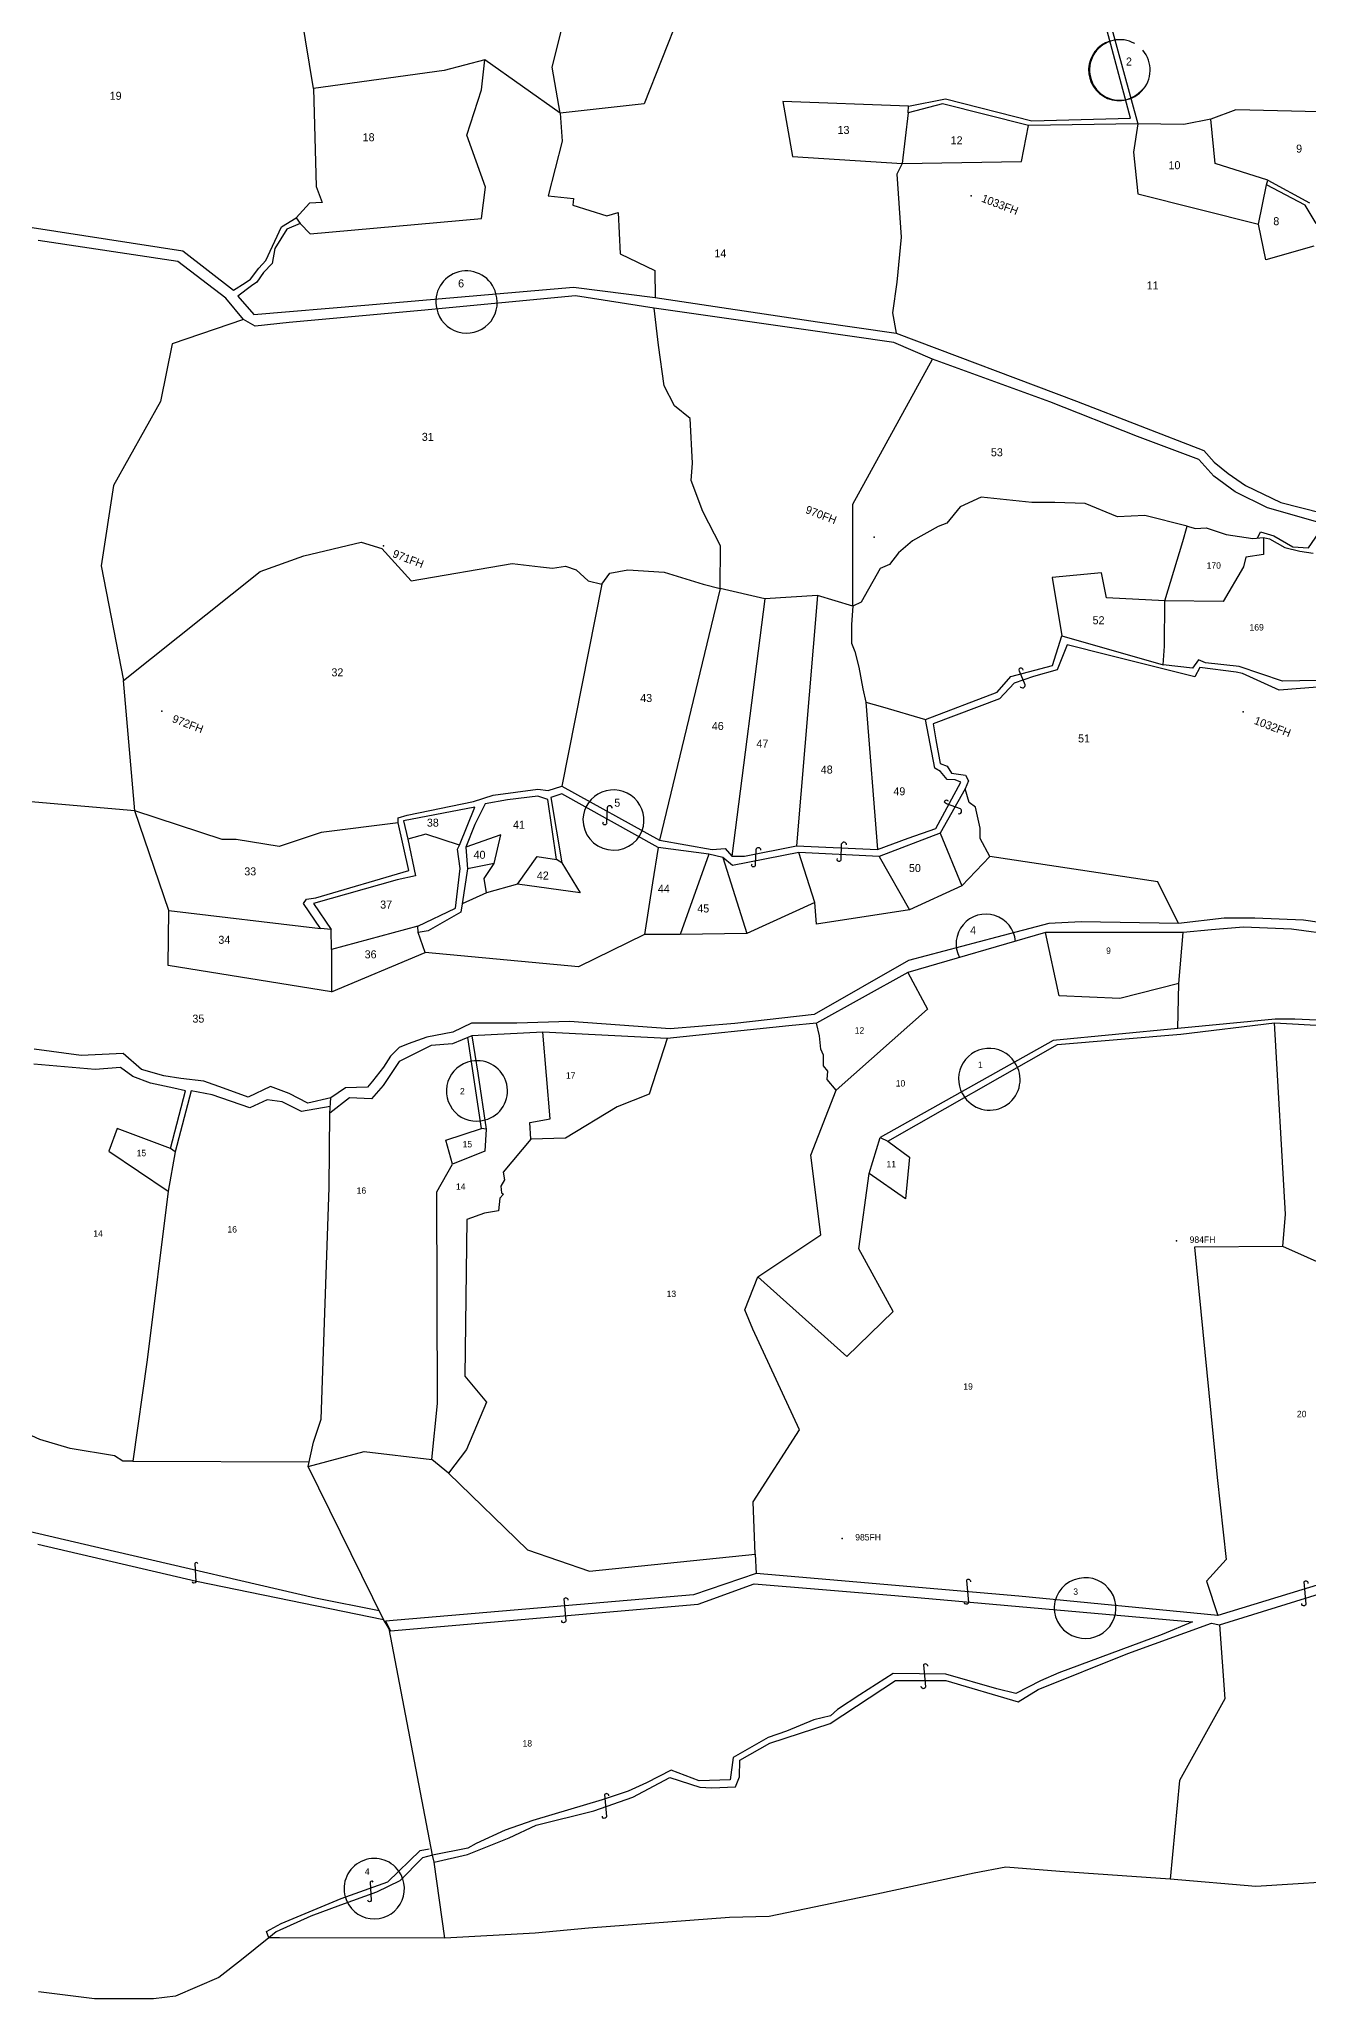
# Model space of a CAD drawing. Extents: x 149058 to 155632, y 177514 to 180719.
# Drawn here: x 152042 to 152835, y 177791 to 179015 of the extents above; entities that cross this region are included whole.
import ezdxf

# ---------------------------------------------------------------- set-up
doc = ezdxf.new("R2010")
doc.units = 0
doc.header["$MEASUREMENT"] = 0
for name, color, linetype in [('BORDER-B', 3, 'CONTINUOUS'), ('LINK', 4, 'CONTINUOUS'), ('NO', 1, 'CONTINUOUS'), ('PARCEL', 6, 'CONTINUOUS'), ('ROAD', 2, 'CONTINUOUS'), ('TRIG-P', 2, 'CONTINUOUS'), ('TRIG-T', 1, 'CONTINUOUS')]:
    doc.layers.add(name, color=color, linetype=linetype)

msp = doc.modelspace()

# ---------------------------------------------------------------- linework, layer by layer
at = {"layer": 'BORDER-B'}
for points in [[(152840.29, 178614.78), (152818.64, 178614.21), (152791.48, 178623.33), (152770.4, 178625.79), (152766.03, 178627.5), (152762.42, 178622.38), (152744, 178624.47), (152744.95, 178636.05), (152745.14, 178664.52), (152756.35, 178701.54), (152759.05, 178711.15), (152764.18, 178709.63), (152770.82, 178710.01), (152783.36, 178705.84), (152800.07, 178703.37), (152806.72, 178703.94), (152810.52, 178703.18), (152820.01, 178697.68), (152829.51, 178695.4), (152837.86, 178694.26)], [(152840.29, 178614.78), (152818.64, 178614.21), (152791.48, 178623.33), (152770.4, 178625.79), (152766.03, 178627.5), (152762.42, 178622.38), (152744, 178624.47), (152744.95, 178636.05), (152745.14, 178664.52), (152756.35, 178701.54), (152759.05, 178711.15), (152764.18, 178709.63), (152770.82, 178710.01), (152783.36, 178705.84), (152800.07, 178703.37), (152806.72, 178703.94), (152810.52, 178703.18), (152820.01, 178697.68), (152829.51, 178695.4), (152837.86, 178694.26)], [(152851.88, 178455.48), (152824.15, 178459.36), (152794.19, 178460.47), (152774.22, 178458.8), (152756.47, 178457.14), (152670.48, 178457.14), (152584.5, 178432.19), (152527.36, 178400.58), (152510.16, 178398.92), (152434.21, 178391.01), (152356.55, 178394.89), (152312.17, 178392.67), (152299.96, 178387.68), (152286.65, 178386.57), (152266.68, 178376.59), (152256.69, 178361.62), (152249.48, 178353.3), (152235.61, 178353.86), (152223.41, 178344.43), (152223.96, 178353.86), (152209.54, 178350.53), (152197.89, 178356.63), (152186.24, 178361.06), (152172.37, 178354.41), (152156.84, 178359.95), (152144.64, 178364.39), (152130.21, 178366.05), (152119.67, 178367.72), (152105.8, 178371.6), (152094.15, 178381.58), (152068.08, 178380.47), (152038.68, 178384.35)], [(152851.88, 178455.48), (152824.15, 178459.36), (152794.19, 178460.47), (152774.22, 178458.8), (152756.47, 178457.14), (152670.48, 178457.14), (152584.5, 178432.19), (152527.36, 178400.58), (152510.16, 178398.92), (152434.21, 178391.01), (152356.55, 178394.89), (152312.17, 178392.67), (152299.96, 178387.68), (152286.65, 178386.57), (152266.68, 178376.59), (152256.69, 178361.62), (152249.48, 178353.3), (152235.61, 178353.86), (152223.41, 178344.43)], [(152223.41, 178344.43), (152223.96, 178353.86), (152209.54, 178350.53), (152197.89, 178356.63), (152186.24, 178361.06), (152172.37, 178354.41), (152156.84, 178359.95), (152144.64, 178364.39), (152130.21, 178366.05), (152119.67, 178367.72), (152105.8, 178371.6), (152094.15, 178381.58), (152068.08, 178380.47), (152038.68, 178384.35)], [(152295.25, 177828.96), (152288.57, 177876.29), (152287.6, 177880.67), (152260.38, 178022.08), (152256.97, 178027.91), (152209.82, 178123.64), (152213.22, 178138.7), (152218.06, 178153.15), (152222.92, 178297.96), (152223.41, 178344.43)], [(152295.25, 177828.96), (152288.57, 177876.29), (152287.6, 177880.67), (152260.38, 178022.08), (152256.97, 178027.91), (152209.82, 178123.64), (152213.22, 178138.7), (152218.06, 178153.15), (152222.92, 178297.96), (152223.41, 178344.43)], [(152867.92, 177865.45), (152801.94, 177861.12), (152748.34, 177865.73), (152679.47, 177870.63), (152645.78, 177873.21), (152625.9, 177869.47), (152565.09, 177856.5), (152497.95, 177842.39), (152473.17, 177841.81), (152384.99, 177835.19), (152351.73, 177832.13), (152295.25, 177828.96)], [(152295.25, 177828.96), (152191.88, 177829.2), (152185.18, 177829.2), (152168.09, 177815.47), (152154.02, 177804.42), (152126.89, 177792.7), (152113.15, 177791.02), (152076.3, 177791.02), (152041.41, 177795.41)], [(152295.25, 177828.97), (152295.28, 177828.96)], [(152295.25, 177828.97), (152295.28, 177828.96)], [(152295.28, 177828.96), (152295.25, 177828.96)]]:
    msp.add_lwpolyline(points, dxfattribs=at)
at = {"layer": 'LINK'}
for points in [[(152654.65, 178611.03, 0.8943951), (152657.78, 178612.07), (152654.33, 178620.59, -1.7650837), (152656.26, 178621.09)], [(152399.87, 178534.83, 0.8943951), (152396.59, 178535.16), (152396.27, 178525.98, -1.7650837), (152394.3, 178526.3)], [(152615.97, 178531.49, 0.8943951), (152617.32, 178534.5), (152608.71, 178537.71, -1.7650837), (152609.65, 178539.48)], [(152492.73, 178508.6, 0.8943951), (152489.45, 178508.93), (152489.12, 178499.75, -1.7650837), (152487.15, 178500.07)], [(152546.22, 178512, 0.8943951), (152542.94, 178512.33), (152542.61, 178503.15, -1.7650837), (152540.64, 178503.48)], [(152140.87, 178062.95, 0.7746461), (152139.05, 178062.9), (152139.57, 178051.46, -0.8939598), (152137.54, 178051.61)], [(152623.88, 178051.59, 0.6948512), (152621.13, 178052.44), (152622.4, 178038.69, -1.0083478), (152619.79, 178039.04)], [(152834.67, 178050.59, 0.6948512), (152831.92, 178051.44), (152833.19, 178037.69, -1.0083478), (152830.58, 178038.05)], [(152372.38, 178040, 0.6948512), (152369.63, 178040.85), (152370.9, 178027.1, -1.0083478), (152368.29, 178027.46)], [(152597, 177998.82, 0.6948512), (152594.25, 177999.67), (152595.52, 177985.93, -1.0083478), (152592.91, 177986.28)], [(152397.78, 177917.75, 0.6948512), (152395.03, 177918.6), (152396.3, 177904.86, -1.0083478), (152393.69, 177905.21)], [(152250.48, 177863.93, 0.7746461), (152248.66, 177863.88), (152249.18, 177852.43, -0.8939598), (152247.15, 177852.59)]]:
    msp.add_lwpolyline(points, format="xyb", dxfattribs=at)
at = {"layer": 'PARCEL'}
for points in [[(152367.23, 178969.14), (152320.15, 179002.46), (152294.73, 178995.79), (152213.07, 178984.55), (152200.57, 179060.76), (152202.6, 179092.96)], [(152435.77, 179068.01), (152441.81, 179030.78), (152419.73, 178974.97), (152367.23, 178969.14), (152368.48, 178951.65), (152359.73, 178917.5), (152375.56, 178915.83), (152375.15, 178911.67), (152396.4, 178905), (152403.48, 178907.09), (152404.73, 178881.26), (152426.39, 178870.85), (152426.65, 178853.98)], [(152367.23, 178969.14), (152362.23, 178997.88), (152373.9, 179044.52), (152432.28, 179067.48)], [(152204.77, 178900.21), (152210.99, 178893.76), (152318.07, 178903.34), (152320.57, 178922.91), (152308.9, 178955.4), (152318.07, 178983.72), (152320.15, 179002.46)], [(152213.07, 178984.55), (152214.74, 178923.33), (152218.49, 178913.33), (152210.57, 178912.92), (152202.35, 178903.7)], [(152584.98, 178973.58), (152506.36, 178976.33), (152512.53, 178942.07), (152581.07, 178937.62), (152655.45, 178938.99), (152659.97, 178961.52)], [(152584.72, 178969.39), (152581.07, 178937.62), (152577.65, 178931.11), (152580.39, 178891.71), (152577.65, 178863.62), (152574.91, 178844.44), (152577.14, 178831.64)], [(152928.35, 178967.96), (152789.48, 178971.28), (152773.77, 178965.32), (152756.99, 178962.08), (152728.14, 178962.57), (152725.57, 178944.75), (152728.28, 178918.77), (152803.56, 178899.82), (152808.57, 178924.3)], [(152809.37, 178927.25), (152776.48, 178937.71), (152773.77, 178965.32)], [(152838.08, 178885.95), (152808.14, 178877.52), (152803.56, 178899.82)], [(152169.53, 178840.22), (152124.82, 178825.06), (152117.5, 178788.98), (152088.26, 178736.46), (152080.5, 178686.23), (152094.45, 178614.65)], [(152550.04, 178661.05), (152528.15, 178667.87), (152495.14, 178665.72), (152467.15, 178672.17), (152467.51, 178698.71), (152456.39, 178720.23), (152449.21, 178739.6), (152449.93, 178750.36), (152448.5, 178778.33), (152438.81, 178786.22), (152432.35, 178798.77), (152428.76, 178824.24), (152426.1, 178847.23)], [(152759.05, 178711.15), (152732.66, 178717.72), (152715.44, 178717), (152695.35, 178725.25), (152676.33, 178725.97), (152661.98, 178725.97), (152630.41, 178729.2), (152617.13, 178723.1), (152608.88, 178713.06), (152603.5, 178710.9), (152587.35, 178701.94), (152578.74, 178694.41), (152573, 178687.23), (152567.26, 178684.72), (152555.42, 178663.56), (152550.04, 178661.05), (152550.04, 178724.89), (152599.85, 178815.41)], [(152806.72, 178703.94), (152806.83, 178693.41), (152795.78, 178691.69), (152794.2, 178685.77), (152781.43, 178663.93), (152745.14, 178664.52)], [(152122.71, 178470.98), (152101.62, 178533.24), (151976.32, 178544.14), (151915.05, 178551.24), (151864.1, 178589.97), (151851.18, 178641.61), (151834.68, 178666), (151776.91, 178696.49), (151763.15, 178684.95)], [(152266.02, 178525.85), (152217.87, 178519.61), (152191.68, 178511), (152164.77, 178515.3), (152156.16, 178515.3), (152101.62, 178533.24), (152094.45, 178614.65), (152179.84, 178682.79), (152207.11, 178692.47), (152242.99, 178701.08), (152255.9, 178697.14), (152274.2, 178677.05), (152337.35, 178687.81), (152354.93, 178685.66), (152362.47, 178684.94), (152370.72, 178686.02), (152377.18, 178683.87), (152384.71, 178677.05), (152393.32, 178674.9), (152398.35, 178681.71), (152409.47, 178683.87), (152432.22, 178682.42), (152456.62, 178674.89), (152467.15, 178672.17)], [(152745.14, 178664.52), (152708.54, 178666.29), (152705.59, 178681.91), (152674.62, 178678.96), (152680.76, 178642.58)], [(152393.32, 178674.9), (152368.33, 178548.63)], [(152467.15, 178672.17), (152429.41, 178515)], [(152528.15, 178667.87), (152515, 178511.46)], [(152495.14, 178665.72), (152474.57, 178504.97)], [(152550.04, 178661.05), (152549.32, 178649.58), (152549.32, 178638.1), (152551.47, 178632.72), (152553.98, 178623.04), (152556.49, 178609.41), (152558.29, 178601.16), (152568.69, 178598.29), (152595.47, 178590.37)], [(152558.29, 178601.16), (152565.46, 178509.1)], [(152753.53, 178462.77), (152740.61, 178488.97), (152635.84, 178504.75), (152629.74, 178515.87), (152629.74, 178522.32), (152626.87, 178535.59), (152622.92, 178538.46), (152620.32, 178546.97)], [(152304.3, 178511.73), (152283.28, 178518.68), (152272.13, 178515.56)], [(152325.97, 178500.39), (152330.28, 178518.32), (152308.43, 178510.55)], [(152428.54, 178510.25), (152425, 178488.2), (152419.98, 178455.92)], [(152604.68, 178519.25), (152618.26, 178486.46)], [(152321.31, 178482.1), (152319.87, 178491.07), (152325.97, 178500.39), (152309.32, 178496.98)], [(152368.34, 178500.82), (152379.79, 178482.1), (152340.68, 178487.48), (152352.88, 178504.7), (152365.09, 178502.88)], [(152460.12, 178506.12), (152442.22, 178455.92)], [(152468.97, 178504.06), (152483.84, 178456.64)], [(152635.84, 178504.75), (152618.26, 178486.46), (152585.61, 178471.39), (152527.48, 178462.43), (152526.4, 178476.06), (152516.48, 178507.3)], [(152566.61, 178504.79), (152585.61, 178471.39)], [(152340.68, 178487.48), (152321.31, 178482.1), (152306.07, 178475.15)], [(152224.43, 178420.06), (152122.35, 178436.55), (152122.71, 178470.98), (152217.62, 178459.78)], [(152526.4, 178476.06), (152483.84, 178456.64), (152442.22, 178455.92), (152419.98, 178455.92), (152378.72, 178435.84), (152282.92, 178444.8), (152278.63, 178457.16)], [(152278.33, 178461.29), (152224.43, 178446.6), (152224.12, 178459.19)], [(152224.43, 178446.6), (152224.43, 178420.06), (152282.92, 178444.8)], [(152753.93, 178425.31), (152716.91, 178415.91), (152678.98, 178417.73), (152670.48, 178457.14)], [(152753.15, 178397.16), (152753.93, 178425.31), (152756.47, 178457.14)], [(152584.5, 178432.19), (152596.74, 178409.23), (152539.64, 178358.8)], [(152490.78, 178242.02), (152530.23, 178268.41), (152523.86, 178318.15), (152539.64, 178358.8), (152534.17, 178365.47), (152534.48, 178370.63), (152531.75, 178373.97), (152531.75, 178380.64), (152530.23, 178384.28), (152529.32, 178392.77), (152527.36, 178400.58)], [(152921.29, 178232.62), (152866.98, 178239.62), (152818.83, 178261), (152820.48, 178281.16), (152813.67, 178400.69)], [(152434.21, 178391.01), (152422.85, 178356.25), (152402.8, 178348.23), (152370.71, 178328.76), (152348.93, 178328.19), (152348.36, 178338.5), (152360.96, 178340.79), (152356.55, 178394.89)], [(152100.32, 178126.84), (152093.95, 178126.84), (152088.84, 178130.24), (152061.21, 178134.91), (152042.08, 178140.43), (152022.2, 178149.57), (152029.75, 178258.57), (152031.88, 178314.66), (152035.51, 178366.8)], [(152123.86, 178322.24), (152090.42, 178334.84), (152085.26, 178320.67), (152122.43, 178295.53)], [(152348.93, 178328.19), (152331.74, 178307.56), (152332.49, 178302.73), (152330.3, 178298.66), (152330.61, 178294.6), (152331.86, 178293.66), (152329.67, 178291.16), (152328.74, 178283.34), (152319.98, 178281.78), (152309.03, 178278.02), (152307.77, 178180.14), (152321.23, 178163.88), (152308.71, 178134.17), (152297.45, 178119.48), (152287.13, 178127.92), (152290.57, 178162.94), (152290.25, 178295.22), (152299.95, 178312.42), (152295.89, 178327.43), (152318.08, 178334.67)], [(152321.12, 178334.31), (152320.29, 178320.55), (152299.95, 178312.42)], [(152489.1, 178068.86), (152487.89, 178101.62), (152516.72, 178146.52), (152487.58, 178209.31), (152482.58, 178221.39), (152490.78, 178242.02), (152546.31, 178192.27), (152575.44, 178220.48), (152553.9, 178259.61), (152560.27, 178306.63), (152567.28, 178329.2)], [(152571.99, 178326.84), (152585.46, 178316.94), (152583.03, 178290.85), (152560.27, 178306.63)], [(152126.7, 178320.21), (152122.43, 178295.53), (152109.25, 178190.15), (152100.32, 178126.84), (152210.48, 178126.55)], [(152818.83, 178261), (152763.69, 178260.59), (152777.68, 178116.64), (152783.41, 178065.49), (152771.07, 178051.92), (152778.23, 178030.49)], [(152209.82, 178123.64), (152244.82, 178132.87), (152287.13, 178127.92)], [(152297.45, 178119.48), (152346.78, 178071.59), (152385.62, 178058.25), (152489.1, 178068.86), (152489.67, 178056.66)], [(152779.32, 178024.69), (152782.58, 177978.45), (152754.18, 177927.45), (152748.34, 177865.73)]]:
    msp.add_lwpolyline(points, dxfattribs=at)
for centre, radius, start, end in [((152716.42, 178995.99), 18.97, 107.0967, 318.61097), ((152716.99, 178996.1), 18.95, 60.30859, 40.85968), ((152308.69, 178851.46), 19.11, 14.58076, 193.96851), ((152308.85, 178850.82), 19.12, 191.99651, 16.55275), ((152400.59, 178527.26), 19.07, 340.7266, 177.91377), ((152400.7, 178527.84), 19.17, 179.65517, 338.9852), ((152633.23, 178450.16), 18.59, 4.76719, 207.59817), ((152315.05, 178358.2), 18.85, 99.85134, 286.06364), ((152315.52, 178358.31), 18.83, 284.57666, 101.33832), ((152635.27, 178365.75), 19.1, 33.19586, 217.0863), ((152635.58, 178365.3), 19.08, 215.44263, 34.83953), ((152694.81, 178035.18), 18.81, 99.96349, 255.3513), ((152695.52, 178035.15), 18.98, 253.25138, 102.06341), ((152251.13, 177859.83), 18.88, 35.43416, 195.86965), ((152251.14, 177859.82), 18.88, 195.82619, 35.47762)]:
    msp.add_arc(centre, radius, start, end, dxfattribs=at)
at = {"layer": 'ROAD'}
for points in [[(152722.67, 179053.74), (152710.31, 179027.83), (152728.14, 178962.57), (152659.97, 178961.52), (152606.22, 178974.89), (152584.72, 178969.39), (152584.98, 178973.58), (152608.06, 178978.04), (152662.07, 178964.41), (152723.68, 178965.98), (152706.64, 179029.93), (152712.67, 179043.03), (152717.66, 179053.86)], [(152839.69, 178900.16), (152832.72, 178911.7), (152808.57, 178924.3), (152809.37, 178927.25), (152835.4, 178913.04)], [(152037.33, 178897.8), (152131.51, 178883.04), (152163.18, 178858.64), (152170.42, 178863.2), (152173.91, 178865.34), (152179.01, 178872.32), (152183.3, 178877.14), (152193.23, 178898.06), (152202.35, 178903.7), (152202.35, 178903.7), (152204.77, 178900.21), (152196.45, 178896.72), (152188.94, 178884.65), (152187.33, 178875.27), (152181.96, 178869.63), (152177.67, 178863.46), (152174.45, 178861.32), (152165.86, 178854.88), (152175.79, 178843.35), (152245.28, 178849.25), (152375.67, 178860.42), (152426.65, 178853.98), (152528.08, 178838.7), (152577.14, 178831.64), (152689.84, 178789.26), (152769.53, 178758.42), (152775.97, 178751.17), (152784.56, 178743.93), (152795.56, 178736.42), (152817.47, 178725.89), (152842.96, 178719.45)], [(152802.9, 178703.61), (152804.89, 178707.54), (152813.22, 178705.13), (152825.05, 178698.12), (152834.91, 178697.46), (152844.99, 178712.35), (152809.27, 178722.65), (152789.11, 178732.5), (152775.75, 178742.36), (152766.33, 178752.65), (152727.98, 178767.11), (152673.25, 178788.69), (152599.85, 178815.41), (152575.74, 178825.92), (152520.75, 178833.81), (152426.1, 178847.23), (152376.8, 178855.11), (152280.39, 178845.91), (152198.01, 178838.25), (152176.76, 178836.06), (152169.53, 178840.22), (152158.35, 178853.58), (152128.33, 178876.36), (152041.13, 178889.5)], [(152840.48, 178610.61), (152816.57, 178608.63), (152793.55, 178618.95), (152789.71, 178619.84), (152766.99, 178622.79), (152763.74, 178616.89), (152709.74, 178630.46), (152684.06, 178636.94), (152677.86, 178621.31), (152663.11, 178617.18), (152651.01, 178613.05), (152641.86, 178603.32), (152600.25, 178587.68), (152602.02, 178577.65), (152604.68, 178562.9), (152609.1, 178561.13), (152611.76, 178556.71), (152620.61, 178555.53), (152622.38, 178551.99), (152620.32, 178546.97), (152604.68, 178519.25), (152566.61, 178504.79), (152516.48, 178507.3), (152474.87, 178499.05), (152468.97, 178504.06), (152460.12, 178506.12), (152428.54, 178510.25), (152368.34, 178543.88), (152361.55, 178541.52), (152368.34, 178500.82), (152365.09, 178502.88), (152359.49, 178540.34), (152353.29, 178542.41), (152334.4, 178540.05), (152320.53, 178537.69), (152314.04, 178524.71), (152308.43, 178510.55), (152309.32, 178496.98), (152306.07, 178475.15), (152305.19, 178469.84), (152284.82, 178458.34), (152278.63, 178457.16), (152278.33, 178461.29), (152301.94, 178472.5), (152304.89, 178497.28), (152303.12, 178509.37), (152304.3, 178511.73), (152314.04, 178535.62), (152269.48, 178527.07), (152272.13, 178515.56), (152276.85, 178492.56), (152265.35, 178490.2), (152213.2, 178475.41), (152224.12, 178459.19), (152217.62, 178459.78), (152207, 178475.41), (152208.77, 178478.06), (152214.67, 178478.95), (152272.81, 178496.06), (152266.02, 178525.85), (152266.02, 178528.8), (152271.63, 178530.57), (152313.24, 178539.13), (152325.34, 178542.96), (152353.37, 178546.8), (152359.77, 178545.98), (152368.33, 178548.63), (152429.41, 178515), (152462.17, 178509.1), (152470.43, 178509.69), (152474.57, 178504.97), (152482.53, 178504.97), (152515, 178511.46), (152565.46, 178509.1), (152584.64, 178516.18), (152601.96, 178522.23), (152617.6, 178551.14), (152614.06, 178552.61), (152609.05, 178552.91), (152604.91, 178557.92), (152601.37, 178559.99), (152595.47, 178590.37), (152640.33, 178607.48), (152648.89, 178617.22), (152674.86, 178624), (152680.76, 178642.58), (152744, 178624.47)], [(152850.17, 178462.21), (152831.63, 178465.01), (152801.29, 178466.14), (152782.19, 178466.14), (152753.53, 178462.77), (152692.85, 178463.89), (152672.62, 178462.77), (152640.03, 178454.34), (152584.96, 178439.74), (152525.96, 178406.04), (152476.52, 178400.42), (152436.06, 178397.05), (152373.13, 178401.55), (152340.14, 178400.63), (152311.86, 178400.63), (152300.14, 178394.97), (152283.98, 178391.74), (152272.26, 178387.7), (152266.6, 178385.28), (152261.35, 178380.03), (152256.91, 178373.16), (152250.04, 178364.28), (152246.81, 178360.64), (152233.07, 178360.24), (152223.96, 178353.86)], [(152949.64, 178424.21), (152940.2, 178399.9), (152913.48, 178399.12), (152826.24, 178403.05), (152814.06, 178403.05), (152753.15, 178397.16), (152675.34, 178389.69), (152567.28, 178329.2), (152571.99, 178326.84), (152678.1, 178387.34), (152755.12, 178393.62), (152813.67, 178400.69), (152914.27, 178395.19), (152942.17, 178397.16), (152952.08, 178424.49)], [(152312.17, 178392.67), (152315.91, 178369.34), (152321.12, 178334.31), (152318.08, 178334.67), (152309.61, 178391.63)], [(152223.65, 178348.52), (152205.73, 178345.33), (152193.57, 178351.41), (152184.25, 178352.62), (152173.31, 178347.76), (152149.8, 178355.86), (152136.83, 178358.29), (152126.7, 178320.21), (152123.86, 178322.24), (152133.18, 178358.29), (152125.89, 178359.91), (152111.3, 178363.15), (152100.36, 178367.21), (152092.66, 178372.88), (152076.85, 178371.66), (152038.35, 178374.9)], [(152254.25, 178033.44), (152214.4, 178041.37), (152088.92, 178070.51), (152016.46, 178087.3)], [(152040.9, 178075.05), (152140.06, 178051.92), (152256.97, 178027.91)], [(152887.88, 178064.02), (152778.23, 178030.49), (152653.82, 178042.68), (152535.86, 178052.71), (152489.67, 178056.66), (152450.59, 178043.4), (152258.06, 178026.92), (152261.29, 178020.83), (152453.46, 178037.67), (152488.6, 178050.21), (152576.44, 178043.05), (152762.45, 178026.55), (152743.45, 178018.67), (152678.92, 177994.66), (152667.44, 177989.64), (152652.03, 177981.75), (152640.19, 177984.62), (152608.28, 177993.94), (152575.3, 177994.3), (152554.51, 177981.04), (152540.52, 177971.72), (152536.22, 177967.78), (152525.82, 177965.27), (152508.68, 177958.3), (152497.21, 177954.36), (152475.34, 177941.82), (152473.55, 177927.84), (152454.19, 177927.12), (152436.62, 177933.93), (152421.2, 177926.05), (152409.73, 177920.67), (152393.6, 177915.3), (152362.05, 177905.98), (152350.21, 177902.4), (152333.01, 177896.3), (152314.72, 177888.06), (152309.7, 177885.19), (152287.6, 177880.67)], [(152288.57, 177876.29), (152309.34, 177881.25), (152335.51, 177891.64), (152352.37, 177899.53), (152388.22, 177908.49), (152412.6, 177917.09), (152435.9, 177929.27), (152454.55, 177923.18), (152462.08, 177922.82), (152476.78, 177923.54), (152479.29, 177929.63), (152479.64, 177940.02), (152498.29, 177950.78), (152535.93, 177962.96), (152576.81, 177989.84), (152608.3, 177989.93), (152653.47, 177976.67), (152666.02, 177984.19), (152721.95, 178006.77), (152774.3, 178025.76), (152779.32, 178024.69), (152889.39, 178058.73)], [(152185.18, 177829.2), (152183.8, 177833.13), (152193.05, 177838.11), (152230.39, 177853.75), (152259.56, 177864.07), (152279.83, 177883.62), (152285.52, 177884.69), (152285.52, 177884.69)], [(152287.6, 177880.67), (152281.26, 177879), (152267.03, 177864.78), (152252.45, 177857.67), (152230.04, 177849.49), (152211.54, 177842.73), (152189.85, 177832.78), (152185.18, 177829.2)]]:
    msp.add_lwpolyline(points, dxfattribs=at)
at = {"layer": 'TRIG-P'}
for p in [(152624.14, 178917.42), (152563.42, 178704.31), (152256.93, 178698.73), (152118.46, 178595.57), (152794.02, 178595.19), (152752.31, 178264.62), (152543.38, 178078.71)]:
    msp.add_point(p, dxfattribs=at)

# ---------------------------------------------------------------- texts
at = {"layer": 'NO'}
for s, height, p in [('2', 5, (152720.81, 178998.9)), ('19', 5, (152085.83, 178977.5)), ('13', 5, (152540.6, 178956.15)), ('18', 5, (152243.89, 178951.61)), ('12', 5, (152611.25, 178949.67)), ('9', 5, (152827.12, 178944.49)), ('10', 5, (152747.38, 178934.13)), ('8', 5, (152812.86, 178899.15)), ('14', 5, (152463.65, 178879.06)), ('6', 5, (152303.53, 178860.27)), ('11', 5, (152733.77, 178858.99)), ('31', 5, (152280.84, 178764.4)), ('53', 5, (152636.43, 178754.77)), ('170', 4, (152771.2, 178684.53)), ('52', 5, (152699.96, 178649.83)), ('169', 4, (152797.98, 178645.89)), ('32', 5, (152224.38, 178617.28)), ('43', 5, (152417.32, 178601.25)), ('46', 5, (152462.05, 178583.76)), ('51', 5, (152690.88, 178575.98)), ('47', 5, (152489.93, 178572.74)), ('48', 5, (152530.12, 178556.55)), ('49', 5, (152575.49, 178542.95)), ('5', 5, (152401.12, 178535.82)), ('38', 5, (152284.02, 178523.36)), ('41', 5, (152337.82, 178522.06)), ('40', 5, (152313.19, 178503.28)), ('33', 5, (152169.93, 178492.91)), ('42', 5, (152352.73, 178490.32)), ('50', 5, (152585.22, 178495.01)), ('44', 5, (152428.34, 178482.06)), ('37', 5, (152254.85, 178472.18)), ('45', 5, (152452.98, 178469.75)), ('4', 5, (152623.46, 178456.15)), ('34', 5, (152153.72, 178450.16)), ('9', 4, (152708.4, 178443.86)), ('36', 5, (152245.12, 178441.09)), ('35', 5, (152137.52, 178400.93)), ('12', 4, (152551.32, 178394.08)), ('1', 4, (152628.29, 178372.58)), ('17', 4, (152370.89, 178365.96)), ('10', 4, (152576.97, 178361)), ('2', 4, (152304.68, 178356.04)), ('15', 4, (152306.34, 178322.96)), ('15', 4, (152102.67, 178317.45)), ('11', 4, (152571.18, 178310.55)), ('14', 4, (152302.2, 178296.49)), ('16', 4, (152240.13, 178294.01)), ('14', 4, (152075.6, 178267.21)), ('16', 4, (152159.39, 178269.78)), ('13', 4, (152433.79, 178229.5)), ('19', 4, (152619.18, 178171.6)), ('20', 4, (152827.58, 178154.39)), ('3', 4, (152687.88, 178043.41)), ('18', 4, (152343.79, 177948.63)), ('4', 4, (152245.25, 177868.57))]:
    msp.add_text(s, height=height, dxfattribs=at).set_placement(p)
at = {"layer": 'TRIG-T'}
for s, p in [('1033FH', (152630.08, 178913.96)), ('970FH', (152520.05, 178719.48)), ('971FH', (152262.11, 178691.98)), ('972FH', (152124.4, 178588.83)), ('1032FH', (152800.41, 178587.71))]:
    msp.add_text(s, height=5, rotation=338.90914, dxfattribs=at).set_placement(p)
for s, p in [('984FH', (152760.58, 178263.32)), ('985FH', (152551.65, 178077.4))]:
    msp.add_text(s, height=4, dxfattribs=at).set_placement(p)

doc.saveas('drawing.dxf')
